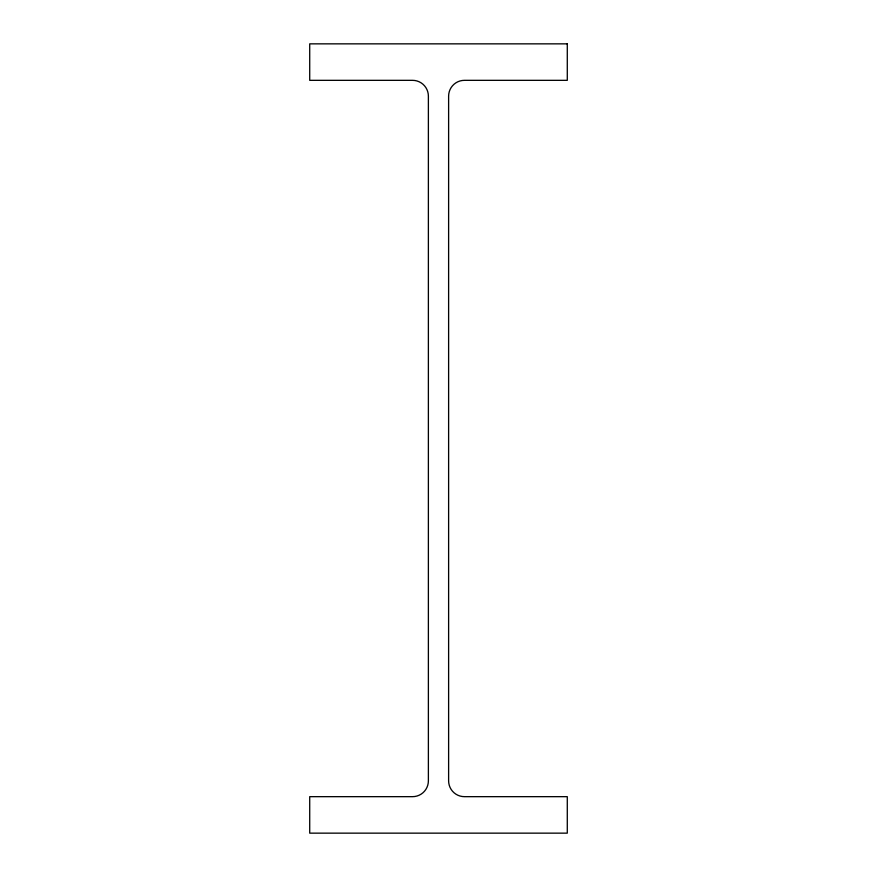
<?xml version="1.0" encoding="UTF-8"?>
<svg xmlns="http://www.w3.org/2000/svg" width="877" height="877" viewBox="0 0 877 877"><rect width="100%" height="100%" fill="white"/><g stroke="black" fill="none" stroke-linecap="round" stroke-linejoin="round"><path stroke-width="1.32" d="M567.287 43.85L309.713 43.85L309.713 80.333L412.563 80.333A15.819 15.819 0 0 1 428.382 96.152L428.382 780.848A15.819 15.819 0 0 1 412.563 796.667L309.713 796.667L309.713 833.15L567.287 833.15L567.287 796.667L464.437 796.667A15.819 15.819 0 0 1 448.618 780.848L448.618 96.152A15.819 15.819 0 0 1 464.437 80.333L567.287 80.333L567.287 43.85"/></g></svg>
